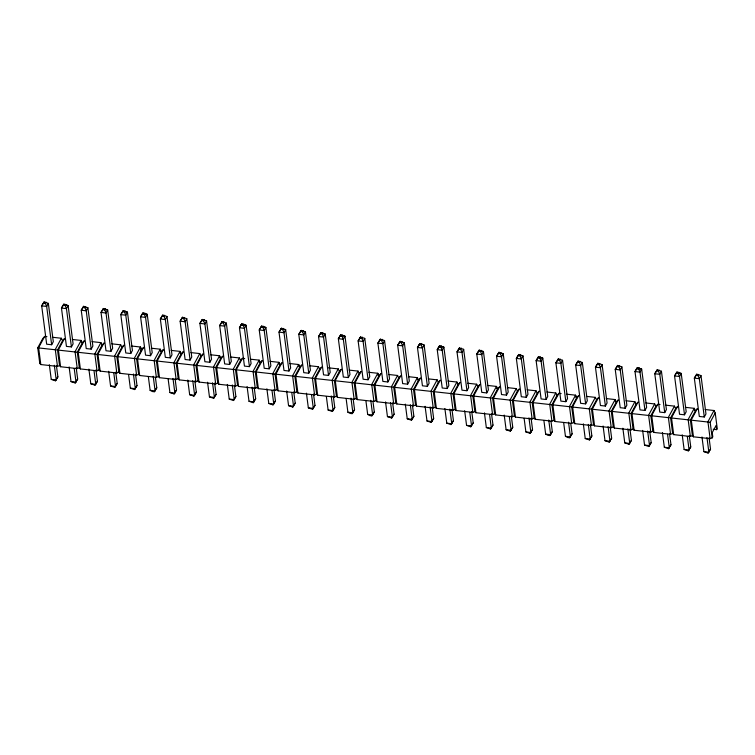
<?xml version="1.0" encoding="UTF-8"?>
<svg xmlns="http://www.w3.org/2000/svg" width="755" height="755" viewBox="0 0 755 755"><rect width="100%" height="100%" fill="white"/><g stroke="black" fill="none" stroke-linecap="round" stroke-linejoin="round"><path stroke-width="1.13" d="M48.339 303.359L46.668 306.426L41.685 305.869L44.13 301.934L48.339 303.359L53.312 341.675L51.651 344.742L46.668 344.195L41.685 305.869L44.13 301.934M51.651 344.742L46.668 306.426L45.375 303.293L45.998 302.142M713.173 429.265L716.665 429.652L716.117 425.414L712.239 432.558L712.786 436.796L712.201 437.872L710.125 438.655L693.458 436.815L692.42 435.682L690.344 436.466L673.687 434.625L672.648 433.493L670.563 434.276L653.905 432.436L652.867 431.303L650.791 432.086L634.124 430.246L633.086 429.114L631.01 429.897L614.353 428.057L613.315 426.924L611.239 427.707L594.572 425.867L593.534 424.735L591.458 425.518L574.8 423.678L573.762 422.545L571.686 423.329L555.019 421.488L553.981 420.356L551.905 421.139L535.238 419.299L534.21 418.166L532.124 418.95L515.467 417.109L514.429 415.977L512.352 416.76L495.686 414.92L494.648 413.787L492.571 414.57L475.914 412.73L474.876 411.598L472.8 412.381L456.133 410.541L455.095 409.408L453.019 410.191L436.352 408.342L435.324 407.219L433.238 408.002L416.581 406.152L415.543 405.029L413.466 405.812L396.8 403.963L395.762 402.84L393.685 403.623L377.028 401.773L375.99 400.65L373.914 401.433L357.247 399.584L356.209 398.461L354.133 399.244L337.466 397.394L336.437 396.271L334.352 397.055L317.695 395.205L316.656 394.072L314.58 394.865L297.914 393.015L296.875 391.883L294.799 392.675L278.142 390.826L277.104 389.693L275.028 390.486L258.361 388.636L257.323 387.504L255.247 388.296L238.58 386.447L237.551 385.314L235.466 386.107L218.808 384.257L217.77 383.125L215.694 383.918L199.027 382.068L197.989 380.935L195.913 381.728L179.256 379.878L178.218 378.746L176.141 379.538L159.475 377.689L158.437 376.556L156.361 377.349L139.694 375.499L138.665 374.367L136.579 375.159L119.922 373.31L118.884 372.177L116.808 372.97L100.141 371.12L99.103 369.988L97.027 370.78L80.37 368.931L79.332 367.798L77.255 368.591L60.589 366.741L59.551 365.609L57.474 366.401L40.808 364.552L39.779 363.419L37.75 347.829L42.799 338.523L44.705 336.4L46.923 336.655M44.705 336.4L38.609 347.621L40.808 364.552M66.119 305.322L68.12 305.548L66.449 308.616L61.466 308.059L63.911 304.123L68.12 305.548L73.093 343.865L71.423 346.932L66.44 346.385L61.466 308.059L63.911 304.123M71.423 346.932L66.449 308.616L65.157 305.482L65.779 304.331M39.779 363.419L40.364 362.343M52.482 337.268L61.372 338.249L55.275 349.471L57.474 366.401M60.589 366.741L58.39 349.81L64.486 338.599L62.58 340.713L57.531 350.018L59.551 365.609M85.9 307.511L87.891 307.738L86.23 310.805L81.247 310.248L83.682 306.313L87.891 307.738L92.865 346.054L91.204 349.121L86.221 348.574L81.247 310.248L83.682 306.313M91.204 349.121L86.23 310.805L84.928 307.672L85.551 306.521M49.33 364.712L51.236 379.387L55.445 380.803L57.89 376.868L56.417 365.58M57.89 376.868L55.445 380.803M80.37 368.931L78.171 352L84.258 340.788L82.352 342.902L77.303 352.207L79.332 367.798M105.672 309.701L107.672 309.927L106.002 312.995L101.019 312.438L103.463 308.502L107.672 309.927L112.646 348.244L110.985 351.32L106.002 350.764L101.019 312.438L103.463 308.502M110.985 351.32L106.002 312.995L104.709 309.861L105.332 308.71M69.111 366.902L71.017 381.577L75.217 382.993L77.661 379.057L76.198 367.77M77.661 379.057L75.217 382.993M92.034 341.647L100.925 342.628L94.828 353.85L97.027 370.78M100.141 371.12L97.942 354.189L104.039 342.978L102.133 345.092L97.084 354.397L99.103 369.988M125.453 311.891L127.444 312.117L125.783 315.184L120.8 314.627L123.244 310.692L127.444 312.117L132.427 350.433L130.757 353.51L125.774 352.953L120.8 314.627L123.244 310.692M130.757 353.51L125.783 315.184L124.481 312.051L125.113 310.9M88.882 369.091L90.789 383.766L94.998 385.182L97.442 381.247L95.97 369.959M97.442 381.247L94.998 385.182M111.816 343.836L120.696 344.818L114.609 356.039L116.808 372.97M119.922 373.31L117.723 356.379L123.811 345.167L121.914 347.281L116.855 356.586L118.884 372.177M145.234 314.08L147.225 314.307L145.555 317.374L140.572 316.817L143.016 312.881L147.225 314.307L152.199 352.623L150.538 355.699L145.555 355.143L140.572 316.817L143.016 312.881M150.538 355.699L145.555 317.374L144.262 314.24L144.885 313.089M108.663 371.281L110.57 385.956L114.779 387.372L117.214 383.436L115.751 372.149M117.214 383.436L114.779 387.372M139.694 375.499L137.495 358.568L143.592 347.357L141.685 349.471L136.636 358.776L138.665 374.367M166.997 316.496L165.336 319.563L160.353 319.006L162.797 315.071L166.997 316.496L171.98 354.812L170.309 357.889L165.326 357.332L160.353 319.006L162.797 315.071M170.309 357.889L165.336 319.563L164.043 316.43L164.665 315.279M128.586 374.603L130.341 388.145L134.55 389.561L136.995 385.626L135.532 374.338M136.995 385.626L134.55 389.561M159.475 377.689L157.276 360.758L163.373 349.546L161.466 351.66L156.417 360.966L158.437 376.556M186.778 318.685L185.117 321.753L180.134 321.196L182.568 317.26L186.778 318.685L191.751 357.002L190.09 360.078L185.107 359.522L180.134 321.196L182.568 317.26M190.09 360.078L185.117 321.753L183.814 318.619L184.437 317.468M148.367 376.792L150.122 390.335L152.463 391.543L154.331 391.751L156.776 387.815L155.454 377.66M156.776 387.815L154.331 391.751M179.256 379.878L177.057 362.947L183.144 351.736L181.238 353.85L176.189 363.155L178.218 378.746M206.559 320.875L204.888 323.942L199.905 323.385L202.349 319.45L206.559 320.875L211.532 359.191L209.871 362.268L204.888 361.711L199.905 323.385L202.349 319.45M209.871 362.268L204.888 323.942L203.595 320.809L204.218 319.658M168.138 378.982L169.903 392.524L174.103 393.94L176.547 390.005L175.084 378.717M176.547 390.005L174.103 393.94M190.921 352.594L199.811 353.576L193.714 364.797L195.913 381.728M199.027 382.068L196.828 365.137L202.925 353.925L201.019 356.039L195.97 365.344L197.989 380.935M226.33 323.065L224.669 326.132L219.686 325.575L222.13 321.639L226.33 323.065L231.313 361.381L229.643 364.457L224.66 363.901L219.686 325.575L222.13 321.639M229.643 364.457L224.669 326.132L223.367 322.998L223.999 321.847M187.769 380.039L189.675 394.714L193.884 396.13L196.328 392.194L194.856 380.907M196.328 392.194L193.884 396.13M218.808 384.257L216.609 367.326L222.697 356.115L220.79 358.229L215.741 367.534L217.77 383.125M241.128 324.697L239.458 327.764L244.441 366.09L249.424 366.647L251.085 363.57L246.111 325.254L241.902 323.829L241.128 324.697L246.111 325.254L244.441 328.321L249.424 366.647M243.771 324.037L243.148 325.188L244.441 328.321L239.458 327.764L241.902 323.829M207.549 382.228L209.456 396.904L213.656 398.319L214.288 397.168M214.637 383.096L216.1 394.384L213.656 398.319M230.473 356.973L239.363 357.955L233.267 369.176L235.466 386.107M244.695 358.55L242.478 358.304L240.571 360.418L235.522 369.724L237.551 385.314M242.478 358.304L236.381 369.525L238.58 386.447M263.891 327.217L265.883 327.443L264.222 330.511L259.239 329.954L261.683 326.018L265.883 327.443L270.866 365.769L269.195 368.836L264.212 368.28L259.239 329.954L261.683 326.018M269.195 368.836L264.222 330.511L262.929 327.377L263.552 326.226M227.321 384.418L229.227 399.093L233.437 400.509L234.059 399.367M234.418 385.286L235.881 396.573L233.437 400.509M258.361 388.636L256.162 371.715L262.259 360.494L260.352 362.608L255.303 371.913L257.323 387.504M283.672 329.406L285.664 329.633L284.003 332.7L279.01 332.143L281.455 328.208L285.664 329.633L290.637 367.959L288.976 371.026L283.993 370.469L279.01 332.143L281.455 328.208M288.976 371.026L284.003 332.7L282.7 329.567L283.323 328.416M247.102 386.607L249.008 401.282L253.218 402.698L255.662 398.763L254.19 387.475M255.662 398.763L253.218 402.698M278.142 390.826L275.943 373.904L282.03 362.683L280.124 364.797L275.075 374.102L277.104 389.693M303.444 331.596L305.445 331.822L303.774 334.89L298.791 334.333L301.236 330.397L305.445 331.822L310.418 370.148L308.757 373.215L303.765 372.659L298.791 334.333L301.236 330.397M308.757 373.215L303.774 334.89L302.481 331.756L303.104 330.605M266.883 388.797L268.789 403.472L272.989 404.888L275.433 400.952L273.971 389.665M275.433 400.952L272.989 404.888M297.914 393.015L295.715 376.094L301.811 364.873L299.905 366.987L294.856 376.292L296.875 391.883M323.225 333.786L325.216 334.012L323.555 337.079L318.572 336.532L321.017 332.587L325.216 334.012L330.199 372.338L328.529 375.405L323.546 374.848L318.572 336.532L321.017 332.587M328.529 375.405L323.555 337.079L322.253 333.946L322.885 332.795M286.655 390.986L288.561 405.661L292.77 407.077L295.214 403.142L293.742 391.854M295.214 403.142L292.77 407.077M309.588 365.731L318.468 366.713L312.381 377.934L314.58 394.865M317.695 395.205L315.496 378.283L321.583 367.062L319.676 369.176L314.627 378.481L316.656 394.072M343.006 335.975L344.997 336.202L343.327 339.269L338.344 338.721L340.788 334.776L344.997 336.202L349.971 374.527L348.31 377.594L343.327 377.038L338.344 338.721L340.788 334.776M348.31 377.594L343.327 339.269L342.034 336.135L342.657 334.984M306.436 393.176L308.342 407.851L312.542 409.276L314.986 405.331L313.523 394.044M314.986 405.331L312.542 409.276M328.255 367.798L338.249 368.902L332.153 380.124L334.352 397.055M337.466 397.394L335.267 380.473L341.364 369.252L339.457 371.366L334.408 380.671L336.437 396.271M364.769 338.391L363.108 341.458L358.125 340.911L360.569 336.966L364.769 338.391L369.752 376.717L368.081 379.784L363.098 379.227L358.125 340.911L360.569 336.966M368.081 379.784L363.108 341.458L361.815 338.325L362.438 337.174M326.358 396.498L328.114 410.041L332.323 411.466L334.767 407.521L333.304 396.233M334.767 407.521L332.323 411.466M349.14 370.11L358.021 371.092L351.934 382.313L354.133 399.244M357.247 399.584L355.048 382.662L361.135 371.441L359.238 373.555L354.189 382.861L356.209 398.461M384.55 340.58L382.879 343.648L377.896 343.1L380.341 339.155L384.55 340.58L389.523 378.906L387.862 381.973L382.879 381.417L377.896 343.1L380.341 339.155M387.862 381.973L382.879 343.648L381.586 340.514L382.209 339.363M346.139 398.687L347.895 412.23L350.235 413.447L352.104 413.655L354.548 409.71L353.227 399.555M354.548 409.71L352.104 413.655M377.028 401.773L374.829 384.852L380.916 373.631L379.01 375.745L373.961 385.05L375.99 400.65M404.331 342.77L402.66 345.837L397.677 345.29L400.122 341.345L404.331 342.77L409.304 381.096L407.634 384.163L402.651 383.606L397.677 345.29L400.122 341.345M407.634 384.163L402.66 345.837L401.367 342.704L401.99 341.553M365.911 400.877L367.676 414.419L370.007 415.637L371.875 415.845L374.32 411.9L372.998 401.745M374.32 411.9L371.875 415.845M388.693 374.489L397.583 375.471L391.486 386.692L393.685 403.623M396.8 403.963L394.601 387.041L400.697 375.82L398.791 377.934L393.742 387.239L395.762 402.84M424.102 344.959L422.441 348.027L417.458 347.479L419.903 343.534L424.102 344.959L429.085 383.285L427.415 386.352L422.432 385.796L417.458 347.479L419.903 343.534M427.415 386.352L422.441 348.027L421.139 344.893L421.771 343.742M385.541 401.934L387.447 416.609L391.656 418.034L394.101 414.089L392.628 402.802M394.101 414.089L391.656 418.034M416.581 406.152L414.382 389.231L420.469 378.01L418.563 380.124L413.514 389.429L415.543 405.029M438.9 346.592L437.23 349.669L442.213 387.985L447.196 388.542L448.857 385.475L443.883 347.149L439.674 345.724L438.9 346.592L443.883 347.149L442.213 350.216L447.196 388.542M441.543 345.932L440.92 347.083L442.213 350.216L437.23 349.669L439.674 345.724M405.322 404.123L407.228 418.798L411.428 420.224L413.872 416.279L412.409 404.991M413.872 416.279L411.428 420.224M428.245 378.868L437.136 379.85L431.039 391.071L433.238 408.002M436.352 408.342L434.153 391.42L440.25 380.199L438.344 382.313L433.294 391.618L435.324 407.219M463.655 349.339L461.994 352.406L457.011 351.858L459.455 347.923L463.655 349.339L468.638 387.664L466.967 390.731L461.984 390.175L457.011 351.858L459.455 347.923M466.967 390.731L461.994 352.406L460.701 349.272L461.324 348.121M425.093 406.313L427 420.988L431.209 422.413L431.832 421.262M432.19 407.19L433.653 418.468L431.209 422.413M448.026 381.058L456.907 382.039L450.82 393.261L453.019 410.191M456.133 410.541L453.934 393.61L460.022 382.389L458.125 384.503L453.066 393.808L455.095 409.408M481.445 351.311L483.436 351.528L481.766 354.595L476.782 354.048L479.227 350.112L483.436 351.528L488.409 389.854L486.748 392.921L481.766 392.364L476.782 354.048L479.227 350.112M486.748 392.921L481.766 354.595L480.473 351.462L481.095 350.311M444.874 408.502L446.781 423.177L450.99 424.603L453.425 420.667L451.962 409.38M453.425 420.667L450.99 424.603M467.798 383.247L476.688 384.229L470.601 395.45L472.8 412.381M475.914 412.73L473.715 395.799L479.802 384.578L477.896 386.702L472.847 395.998L474.876 411.598M501.216 353.5L503.217 353.718L501.547 356.785L496.563 356.237L499.008 352.302L503.217 353.718L508.19 392.043L506.52 395.11L501.537 394.554L496.563 356.237L499.008 352.302M506.52 395.11L501.547 356.785L500.254 353.651L500.876 352.5M464.655 410.692L466.562 425.367L470.761 426.792L473.206 422.857L471.743 411.569M473.206 422.857L470.761 426.792M495.686 414.92L493.487 397.989L499.584 386.768L497.677 388.891L492.628 398.187L494.648 413.787M520.997 355.69L522.988 355.907L521.327 358.974L516.345 358.427L518.779 354.491L522.988 355.907L527.971 394.233L526.301 397.3L521.318 396.743L516.345 358.427L518.779 354.491M526.301 397.3L521.327 358.974L520.025 355.841L520.648 354.69M484.427 412.881L486.333 427.557L490.542 428.982L492.987 425.046L491.514 413.759M492.987 425.046L490.542 428.982M507.36 387.626L516.241 388.608L510.153 399.829L512.352 416.76M515.467 417.109L513.268 400.178L519.355 388.957L517.449 391.081L512.4 400.377L514.429 415.977M540.778 357.879L542.769 358.096L541.099 361.164L536.116 360.616L538.56 356.681L542.769 358.096L547.743 396.422L546.082 399.489L541.099 398.933L536.116 360.616L538.56 356.681M546.082 399.489L541.099 361.164L539.806 358.03L540.429 356.889M504.208 415.071L506.114 429.746L510.314 431.171L512.758 427.236L511.295 415.948M512.758 427.236L510.314 431.171M527.132 389.816L536.022 390.797L529.925 402.019L532.124 418.95M535.238 419.299L533.039 402.368L539.136 391.147L537.23 393.27L532.181 402.566L534.21 418.166M562.541 360.286L560.88 363.353L555.897 362.806L558.341 358.87L562.541 360.286L567.524 398.612L565.854 401.679L560.871 401.122L555.897 362.806L558.341 358.87M565.854 401.679L560.88 363.353L559.578 360.22L560.21 359.078M524.13 418.393L525.886 431.935L530.095 433.361L532.539 429.425L531.076 418.138M532.539 429.425L530.095 433.361M546.913 392.005L555.793 392.987L549.706 404.208L551.905 421.139M561.135 393.582L558.908 393.336L557.011 395.46L551.952 404.755L553.981 420.356M558.908 393.336L552.82 404.557L555.019 421.488M582.322 362.475L580.652 365.543L575.669 364.995L578.113 361.06L582.322 362.475L587.296 400.801L585.635 403.868L580.652 403.321L575.669 364.995L578.113 361.06M585.635 403.868L580.652 365.543L579.359 362.409L579.982 361.267M543.911 420.582L545.667 434.125L548.007 435.342L549.876 435.55L552.311 431.615L550.999 421.45M552.311 431.615L549.876 435.55M574.8 423.678L572.601 406.747L578.689 395.526L576.782 397.649L571.733 406.945L573.762 422.545M602.103 364.665L600.433 367.732L595.45 367.185L597.894 363.249L602.103 364.665L607.077 402.991L605.406 406.058L600.423 405.51L595.45 367.185L597.894 363.249M605.406 406.058L600.433 367.732L599.14 364.599L599.763 363.457M563.683 422.772L565.448 436.315L567.779 437.532L569.648 437.74L572.092 433.804L570.771 423.64M572.092 433.804L569.648 437.74M586.465 396.384L595.355 397.366L589.259 408.587L591.458 425.518M594.572 425.867L592.373 408.936L598.47 397.715L596.563 399.839L591.514 409.134L593.534 424.735M621.875 366.855L620.214 369.922L615.231 369.374L617.665 365.439L621.875 366.855L626.858 405.18L625.187 408.247L620.204 407.7L615.231 369.374L617.665 365.439M625.187 408.247L620.214 369.922L618.911 366.798L619.534 365.647M583.313 423.838L585.219 438.504L589.428 439.929L591.873 435.994L590.401 424.706M591.873 435.994L589.428 439.929M614.353 428.057L612.154 411.126L618.241 399.905L616.335 402.028L611.286 411.324L613.315 426.924M636.673 368.497L635.002 371.564L639.985 409.889L644.968 410.437L646.629 407.37L641.656 369.044L637.447 367.628L636.673 368.497L641.656 369.044L639.985 372.111L644.968 410.437M639.315 367.836L638.692 368.987L639.985 372.111L635.002 371.564L637.447 367.628M603.094 426.028L605 440.693L609.2 442.119L611.644 438.183L610.182 426.896M611.644 438.183L609.2 442.119M626.018 400.763L634.908 401.754L628.811 412.966L631.01 429.897M634.124 430.246L631.926 413.315L638.022 402.094L636.116 404.218L631.067 413.514L633.086 429.114M661.427 371.233L659.766 374.301L654.783 373.753L657.227 369.818L661.427 371.233L666.41 409.559L664.74 412.626L659.757 412.079L654.783 373.753L657.227 369.818M664.74 412.626L659.766 374.301L658.464 371.177L659.096 370.025M622.866 428.217L624.772 442.883L628.981 444.308L629.604 443.157M629.963 429.085L631.425 440.373L628.981 444.308M645.799 402.953L654.679 403.944L648.592 415.156L650.791 432.086M660.021 404.529L657.794 404.284L655.897 406.407L650.838 415.703L652.867 431.303M657.794 404.284L651.707 415.505L653.905 432.436M679.217 373.206L681.208 373.423L679.538 376.49L674.555 375.943L676.999 372.007L681.208 373.423L686.182 411.749L684.521 414.816L679.538 414.268L674.555 375.943L676.999 372.007M684.521 414.816L679.538 376.49L678.245 373.366L678.868 372.215M642.647 430.407L644.553 445.072L648.762 446.498L651.197 442.562L649.734 431.275M651.197 442.562L648.762 446.498M665.57 405.142L674.46 406.133L668.373 417.345L670.563 434.276M673.687 434.625L671.488 417.694L677.575 406.473L675.668 408.597L670.619 417.892L672.648 433.493M700.989 375.613L699.319 378.68L694.336 378.132L696.78 374.197L700.989 375.613L705.963 413.938L704.292 417.005L699.309 416.458L694.336 378.132L696.78 374.197M704.292 417.005L699.319 378.68L698.026 375.556L698.649 374.405M662.428 432.596L664.324 447.262L668.534 448.687L670.978 444.752L669.515 433.464M670.978 444.752L668.534 448.687M693.458 436.815L691.259 419.884L697.356 408.663L695.449 410.786L690.4 420.082L692.42 435.682M682.199 434.786L684.106 449.452L688.315 450.877L690.759 446.941L689.287 435.654M690.759 446.941L688.315 450.877M705.132 409.521L714.013 410.512L707.926 421.724L710.125 438.655M712.201 437.872L710.172 422.272L715.221 412.976L714.013 410.512M716.665 429.652L717.25 428.566L715.221 412.976M701.98 436.975L703.887 451.641L708.086 453.066L710.53 449.131L709.068 437.843M710.53 449.131L708.086 453.066M214.892 396.243L216.1 394.384M234.673 398.432L235.881 396.573M432.436 420.327L433.653 418.468M630.208 442.222L631.425 440.373M37.75 347.829L710.172 422.272M43.818 302.51L45.687 302.717M63.599 304.699L65.468 304.907M83.371 306.889L85.239 307.096M103.152 309.078L105.02 309.286M122.923 311.268L124.792 311.475M142.704 313.457L144.573 313.665M162.485 315.647L164.354 315.854M182.257 317.836L184.126 318.044M202.038 320.026L203.907 320.233M221.81 322.215L223.678 322.423M241.591 324.405L243.459 324.612M261.372 326.594L263.24 326.802M281.143 328.784L283.012 328.991M300.924 330.973L302.793 331.181M320.696 333.163L322.564 333.37M340.477 335.352L342.345 335.56M360.258 337.542L362.126 337.749M380.029 339.731L381.898 339.939M399.81 341.921L401.679 342.128M419.582 344.11L421.45 344.318M439.363 346.3L441.231 346.507M459.144 348.489L461.012 348.697M478.915 350.679L480.784 350.886M498.696 352.878L500.565 353.076M518.468 355.067L520.337 355.265M538.249 357.257L540.118 357.455M558.03 359.446L559.899 359.644M577.802 361.636L579.67 361.843M597.582 363.825L599.451 364.033M617.354 366.015L619.223 366.222M637.135 368.204L639.004 368.412M656.916 370.394L658.785 370.601M676.688 372.583L678.556 372.791M696.469 374.773L698.337 374.98M43.507 303.085L45.375 303.293M63.288 305.275L65.157 305.482M83.059 307.464L84.928 307.672M102.84 309.654L104.709 309.861M122.612 311.843L124.481 312.051M142.393 314.033L144.262 314.24M162.174 316.222L164.043 316.43M181.946 318.412L183.814 318.619M201.727 320.601L203.595 320.809M221.498 322.791L223.367 322.998M241.279 324.98L243.148 325.188M261.06 327.17L262.929 327.377M280.832 329.359L282.7 329.567M300.613 331.549L302.481 331.756M320.384 333.738L322.253 333.946M340.165 335.928L342.034 336.135M359.946 338.117L361.815 338.325M379.718 340.307L381.586 340.514M399.499 342.496L401.367 342.704M419.27 344.686L421.139 344.893M439.051 346.875L440.92 347.083M458.823 349.065L460.701 349.272M478.604 351.254L480.473 351.462M498.385 353.444L500.254 353.651M518.156 355.633L520.025 355.841M537.938 357.832L539.806 358.03M557.709 360.022L559.578 360.22M577.49 362.211L579.359 362.409M597.271 364.401L599.14 364.599M617.043 366.59L618.911 366.798M636.824 368.78L638.692 368.987M656.595 370.969L658.464 371.177M676.376 373.159L678.245 373.366M696.157 375.348L698.026 375.556M72.263 339.457L81.144 340.439L82.352 342.902M131.587 346.026L140.477 347.007L141.685 349.471M151.368 348.215L160.258 349.197L161.466 351.66M171.14 350.405L180.03 351.386L181.238 353.85M210.702 354.784L219.582 355.765L220.79 358.229M250.254 359.163L259.144 360.144L260.352 362.608M270.026 361.352L278.916 362.334L280.124 364.797M289.807 363.542L298.697 364.523L299.905 366.987M368.912 372.3L377.802 373.281L379.01 375.745M408.474 376.679L417.355 377.66L418.563 380.124M487.579 385.437L496.469 386.418L497.677 388.891M566.684 394.195L575.574 395.176L576.782 397.649M606.246 398.574L615.127 399.565L616.335 402.028M685.351 407.332L694.241 408.323L695.449 410.786M51.236 379.387L56.219 379.935L54.313 365.269M71.017 381.577L76 382.124L74.235 368.582M90.789 383.766L95.772 384.314L94.016 370.771M110.57 385.956L115.553 386.503L113.788 372.961M130.341 388.145L135.324 388.693L133.427 374.027M150.122 390.335L155.105 390.882L153.199 376.216M169.903 392.524L174.886 393.072L172.98 378.406M189.675 394.714L194.658 395.261L192.751 380.595M209.456 396.904L214.439 397.451L212.532 382.785M229.227 399.093L234.21 399.64L232.304 384.974M249.008 401.282L253.991 401.83L252.085 387.164M268.789 403.472L273.772 404.019L272.008 390.477M288.561 405.661L293.544 406.218L291.789 392.666M308.342 407.851L313.325 408.408L311.56 394.856M328.114 410.041L333.097 410.597L331.19 395.922M347.895 412.23L352.878 412.787L350.971 398.111M367.676 414.419L372.659 414.976L370.752 400.301M387.447 416.609L392.43 417.166L390.524 402.49M407.228 418.798L412.211 419.355L410.305 404.68M427 420.988L431.983 421.545L430.076 406.87M446.781 423.177L451.764 423.734L449.857 409.059M466.562 425.367L471.545 425.924L469.78 412.381M486.333 427.557L491.316 428.113L489.561 414.57M506.114 429.746L511.097 430.303L509.332 416.76M525.886 431.935L530.869 432.492L528.962 417.817M545.667 434.125L550.65 434.682L548.743 420.007M565.448 436.315L570.431 436.871L568.524 422.196M585.219 438.504L590.202 439.061L588.296 424.385M605 440.693L609.983 441.25L608.077 426.575M624.772 442.883L629.755 443.44L627.849 428.764M644.553 445.072L649.536 445.629L647.63 430.954M664.324 447.262L669.317 447.819L667.552 434.276M684.106 449.452L689.088 450.008L687.333 436.466M703.887 451.641L708.87 452.198L706.963 437.523M674.46 406.133L675.668 408.597M654.679 403.944L655.897 406.407M634.908 401.754L636.116 404.218M595.355 397.366L596.563 399.839M555.793 392.987L557.011 395.46M536.022 390.797L537.23 393.27M516.241 388.608L517.449 391.081M476.688 384.229L477.896 386.702M456.907 382.039L458.125 384.503M437.136 379.85L438.344 382.313M397.583 375.471L398.791 377.934M358.021 371.092L359.238 373.555M338.249 368.902L339.457 371.366M318.468 366.713L319.676 369.176M239.363 357.955L240.571 360.418M199.811 353.576L201.019 356.039M120.696 344.818L121.914 347.281M100.925 342.628L102.133 345.092M61.372 338.249L62.58 340.713M694.534 410.578L694.241 408.323L688.145 419.535L690.344 436.466M615.419 401.82L615.127 399.565L609.04 410.777L611.239 427.707M575.867 397.441L575.574 395.176L569.487 406.398L571.686 423.329M496.762 388.683L496.469 386.418L490.373 397.64L492.571 414.57M417.647 379.916L417.355 377.66L411.267 388.882L413.466 405.812M378.095 375.537L377.802 373.281L371.715 384.503L373.914 401.433M298.989 366.779L298.697 364.523L292.6 375.745L294.799 392.675M279.208 364.589L278.916 362.334L272.829 373.555L275.028 390.486M259.437 362.4L259.144 360.144L253.048 371.366L255.247 388.296M219.875 358.021L219.582 355.765L213.495 366.987L215.694 383.918M180.322 353.642L180.03 351.386L173.943 362.608L176.141 379.538M160.551 351.452L160.258 349.197L154.162 360.418L156.361 377.349M140.921 350.395L140.477 347.007L134.381 358.229L136.579 375.159M81.436 342.695L81.144 340.439L75.056 351.66L77.255 368.591"/></g></svg>
